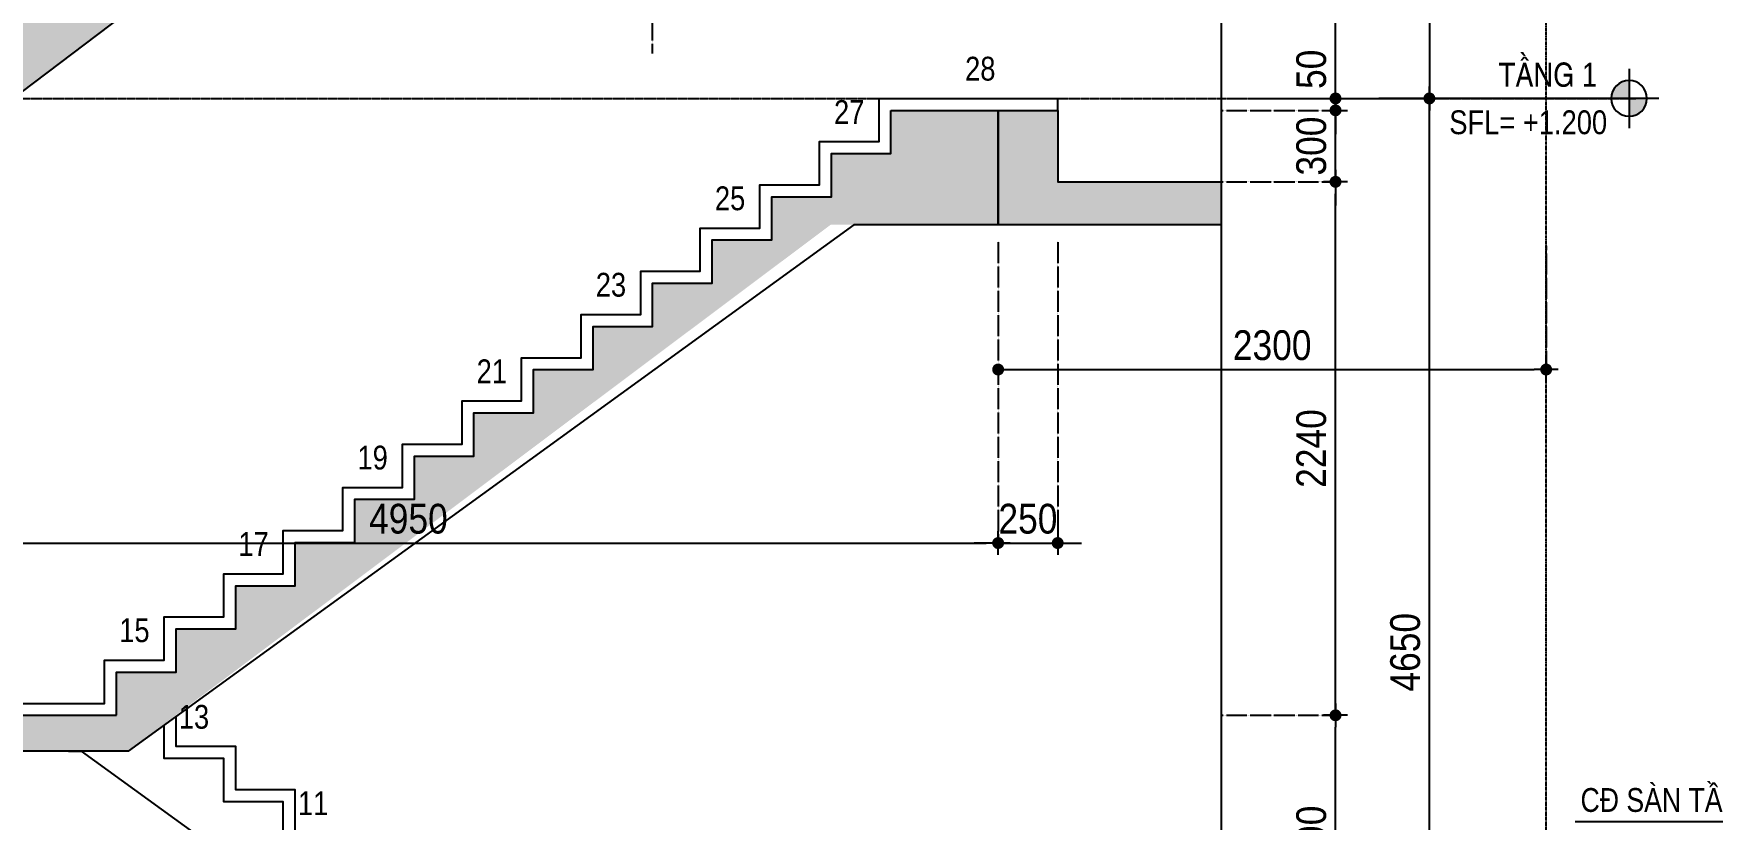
# Model space of a CAD drawing. Header units: millimetres. Extents: x 379264 to 1158416, y -283062 to 356890.
# Drawn here: x 668594 to 675640, y -23535 to -20236 of the extents above; entities that cross this region are included whole.
import ezdxf
from ezdxf.enums import TextEntityAlignment as Align

# ---------------------------------------------------------------- set-up
doc = ezdxf.new("R2010")
doc.units = ezdxf.units.MM
for name, pattern in [('BLOCK A - CHI TIET THANG 1$0$Grid A-F$0$Center101', [13, 10, -1, 1, -1]), ('CENTER', [2, 1.25, -0.25, 0.25, -0.25]), ('HIDDEN5', [2.8375, 1.25, -1.5875])]:
    doc.linetypes.add(name, pattern=pattern)
for name, color, linetype in [('02PM. TEXT B', 4, 'Continuous'), ('04PM. THIN', 7, 'Continuous'), ('11PM. DIM', 2, 'Continuous'), ('12PM. GRID', 8, 'CENTER'), ('13PM. HATCH', 8, 'Continuous'), ('BLOCK A - CHI TIET THANG 1$0$Concrete Line', 6, 'Continuous'), ('BLOCK A - CHI TIET THANG 1$0$Grid Line', 251, 'BLOCK A - CHI TIET THANG 1$0$Grid A-F$0$Center101'), ('BLOCK A - CHI TIET THANG 1$0$Number Step', 94, 'Continuous'), ('mb tang 1 TWA$0$Staircase', 30, 'Continuous')]:
    doc.layers.add(name, color=color, linetype=linetype)
doc.styles.add('[PMDC2013]STYLE', font='arial.ttf', dxfattribs={"width": 0.8})
doc.styles.add('arial', font='arial.ttf', dxfattribs={"width": 0.85})
doc.styles.add('BLOCK A - CHI TIET THANG 1$0$VNI-HelveC', font='VHELVCN_0.TTF')
doc.styles.add('BLOCK A - CHI TIET THANG 1$0$VNI-HelveCB', font='VHELVCB_0.TTF')
doc.dimstyles.new('RHE_50', dxfattribs={"dimscale": 50, "dimtxt": 2.5, "dimasz": 1, "dimexe": 0, "dimexo": 0, "dimgap": 0.75, "dimtad": 1, "dimdec": 0, "dimrnd": 10, "dimzin": 9, "dimdsep": 46, "dimtxsty": 'arial', "dimblk1": 'DOT', "dimblk2": 'DIMDOT', "dimsah": 1, "dimcen": 2, "dimdle": 3, "dimclre": 8, "dimclrt": 51, "dimadec": 0, "dimazin": 0, "dimtfac": 1, "dimtdec": 0, "dimtix": 1, "dimtmove": 2, "dimatfit": 3, "dimldrblk": 'DIMPIJL', "dimfxl": 1, "dimtvp": 1.8, "dimtolj": 1, "dimtzin": 0, "dimarcsym": 0})
pattern_1 = [(82.5, (823467.71, -230829.99), (-107.214405, 100.426047), [0, -115.824, 0, -129.54, 0, -123.825]), (52.5, (823467.7, -230830), (-56.70328, 247.41986), [0, -62.484, 0, -104.394, 0, -40.005]), (12.5, (823401.43, -230896.26), (167.48995, 168.099694), [0, -38.1, 0, -137.16, 0, -179.07]), (2.5, (823401.43, -230896.26), (114.68433, 209.26523), [0, -19.05, 0, -89.916, 0, -102.87])]

# ---------------------------------------------------------------- blocks, each defined once
blk = doc.blocks.new('BLOCK A - CHI TIET THANG 1$0$Number Step')
at = {"color": 0, "linetype": 'ByBlock', "lineweight": -2, "style": 'BLOCK A - CHI TIET THANG 1$0$VNI-HelveCB'}
blk.add_attdef('TEXT', text='', height=2, dxfattribs=at).set_placement((0, 0), align=Align.MIDDLE)
blk = doc.blocks.new('_Dot')
at = {"color": 0, "linetype": 'ByBlock', "lineweight": -2}
blk.add_line((-0.5, 0), (-1, 0), dxfattribs=at)
at = {"color": 0, "linetype": 'ByBlock', "const_width": 0.5}
blk.add_lwpolyline([(-0.25, 0, 1), (0.25, 0, 1)], format="xyb", close=True, dxfattribs=at)
blk = doc.blocks.new('DIMDOT')
for p, q in [((1, 0), (-1, 0)), ((0, -1), (0, 1))]:
    blk.add_line(p, q)
at = {"const_width": 0.5}
blk.add_lwpolyline([(-0.25, 0, 1), (0.25, 0, 1)], format="xyb", close=True, dxfattribs=at)
blk = doc.blocks.new('*D307')
at = {"layer": '11PM. DIM', "color": 0, "lineweight": -2, "transparency": 16777216}
for p, q in [((674058.4, -20508.6), (674058.4, -20458.6)), ((674058.4, -20858.6), (674058.4, -20558.6)), ((674058.4, -20908.6), (674058.4, -20958.6))]:
    blk.add_line(p, q, dxfattribs=at)
at = {"layer": '11PM. DIM', "color": 8, "linetype": 'HIDDEN5', "lineweight": -2, "transparency": 16777216}
for p, q in [((673580.5, -20558.6), (674058.4, -20558.6)), ((673580.5, -20858.6), (674058.4, -20858.6))]:
    blk.add_line(p, q, dxfattribs=at)
at = {"layer": 'Defpoints', "color": 0, "transparency": 16777216}
for p in [(673580.5, -20558.6), (674058.4, -20558.6), (673580.5, -20858.6)]:
    blk.add_point(p, dxfattribs=at)
at = {"layer": '11PM. DIM', "color": 0, "lineweight": -2, "transparency": 16777216, "xscale": 50, "yscale": 50, "zscale": 50}
for name, p, rotation in [('DIMDOT', (674058.4, -20558.6), 270), ('_Dot', (674058.4, -20858.6), 90)]:
    blk.add_blockref(name, p, dxfattribs=dict(at, rotation=rotation))
at = {"layer": '11PM. DIM', "color": 51, "transparency": 16777216, "insert": (673957.1, -20708.6), "char_height": 125, "attachment_point": 5, "rotation": 90, "style": 'arial'}
blk.add_mtext('\\A1;300', dxfattribs=at)
blk = doc.blocks.new('DIMPIJL')
at = {"linetype": 'ByBlock'}
blk.add_solid([(-2.5, 0.42), (-2.5, -0.42), (0, 0)], dxfattribs=at)
blk = doc.blocks.new('*D308')
at = {"layer": '11PM. DIM', "color": 8, "linetype": 'HIDDEN5', "lineweight": -2, "transparency": 16777216}
for p, q in [((673723, -17108.6), (674452.5, -17108.6)), ((673723, -20508.6), (674452.5, -20508.6))]:
    blk.add_line(p, q, dxfattribs=at)
at = {"layer": '11PM. DIM', "color": 0, "lineweight": -2, "transparency": 16777216}
blk.add_line((674452.5, -17158.6), (674452.5, -20458.6), dxfattribs=at)
at = {"layer": 'Defpoints', "color": 0, "transparency": 16777216}
for p in [(673723, -17108.6), (673723, -20508.6), (674452.5, -20508.6)]:
    blk.add_point(p, dxfattribs=at)
at = {"layer": '11PM. DIM', "color": 0, "lineweight": -2, "transparency": 16777216, "xscale": 50, "yscale": 50, "zscale": 50}
for name, p, rotation in [('_Dot', (674452.5, -17108.6), 90), ('DIMDOT', (674452.5, -20508.6), 270)]:
    blk.add_blockref(name, p, dxfattribs=dict(at, rotation=rotation))
at = {"layer": '11PM. DIM', "color": 51, "transparency": 16777216, "insert": (674338.3, -18808.6), "char_height": 125, "attachment_point": 5, "rotation": 90, "style": 'arial'}
blk.add_mtext('\\A1;189 x 18 bậc = 3400', dxfattribs=at)
blk = doc.blocks.new('*D309')
at = {"layer": '11PM. DIM', "color": 8, "linetype": 'HIDDEN5', "lineweight": -2, "transparency": 16777216}
for p, q in [((672640.5, -18103.1), (674058.4, -18103.1)), ((673580.5, -20508.6), (674058.4, -20508.6))]:
    blk.add_line(p, q, dxfattribs=at)
at = {"layer": '11PM. DIM', "color": 0, "lineweight": -2, "transparency": 16777216}
blk.add_line((674058.4, -20458.6), (674058.4, -18153.1), dxfattribs=at)
at = {"layer": 'Defpoints', "color": 0, "transparency": 16777216}
for p in [(672640.5, -18103.1), (674058.4, -18103.1), (673580.5, -20508.6)]:
    blk.add_point(p, dxfattribs=at)
at = {"layer": '11PM. DIM', "color": 0, "lineweight": -2, "transparency": 16777216, "xscale": 50, "yscale": 50, "zscale": 50}
for name, p, rotation in [('DIMDOT', (674058.4, -18103.1), 90), ('_Dot', (674058.4, -20508.6), 270)]:
    blk.add_blockref(name, p, dxfattribs=dict(at, rotation=rotation))
at = {"layer": '11PM. DIM', "color": 51, "transparency": 16777216, "insert": (673957.1, -19305.9), "char_height": 125, "attachment_point": 5, "rotation": 90, "style": 'arial'}
blk.add_mtext('\\A1;2410', dxfattribs=at)
blk = doc.blocks.new('*D311')
at = {"layer": '11PM. DIM', "color": 8, "linetype": 'HIDDEN5', "lineweight": -2, "transparency": 16777216}
for p, q in [((673580.5, -23098.2), (674058.4, -23098.2)), ((673580.5, -24186.6), (674058.4, -24186.6))]:
    blk.add_line(p, q, dxfattribs=at)
at = {"layer": '11PM. DIM', "color": 0, "lineweight": -2, "transparency": 16777216}
blk.add_line((674058.4, -24136.6), (674058.4, -23148.2), dxfattribs=at)
at = {"layer": 'Defpoints', "color": 0, "transparency": 16777216}
for p in [(673580.5, -23098.2), (674058.4, -23098.2), (673580.5, -24186.6)]:
    blk.add_point(p, dxfattribs=at)
at = {"layer": '11PM. DIM', "color": 0, "lineweight": -2, "transparency": 16777216, "xscale": 50, "yscale": 50, "zscale": 50}
for name, p, rotation in [('DIMDOT', (674058.4, -23098.2), 90), ('_Dot', (674058.4, -24186.6), 270)]:
    blk.add_blockref(name, p, dxfattribs=dict(at, rotation=rotation))
at = {"layer": '11PM. DIM', "color": 51, "transparency": 16777216, "insert": (673957.1, -23642.4), "char_height": 125, "attachment_point": 5, "rotation": 90, "style": 'arial'}
blk.add_mtext('\\A1;1090', dxfattribs=at)
blk = doc.blocks.new('*D312')
at = {"layer": '11PM. DIM', "color": 8, "linetype": 'HIDDEN5', "lineweight": -2, "transparency": 16777216}
for p, q in [((673580.5, -20508.6), (674452.5, -20508.6)), ((673580.5, -25158.6), (674452.5, -25158.6))]:
    blk.add_line(p, q, dxfattribs=at)
at = {"layer": '11PM. DIM', "color": 0, "lineweight": -2, "transparency": 16777216}
blk.add_line((674452.5, -25108.6), (674452.5, -20558.6), dxfattribs=at)
at = {"layer": 'Defpoints', "color": 0, "transparency": 16777216}
for p in [(673580.5, -20508.6), (674452.5, -20508.6), (673580.5, -25158.6)]:
    blk.add_point(p, dxfattribs=at)
at = {"layer": '11PM. DIM', "color": 0, "lineweight": -2, "transparency": 16777216, "xscale": 50, "yscale": 50, "zscale": 50}
for name, p, rotation in [('DIMDOT', (674452.5, -20508.6), 90), ('_Dot', (674452.5, -25158.6), 270)]:
    blk.add_blockref(name, p, dxfattribs=dict(at, rotation=rotation))
at = {"layer": '11PM. DIM', "color": 51, "transparency": 16777216, "insert": (674351.2, -22833.6), "char_height": 125, "attachment_point": 5, "rotation": 90, "style": 'arial'}
blk.add_mtext('\\A1;4650', dxfattribs=at)
blk = doc.blocks.new('BLOCK A - CHI TIET THANG 1$0$Level')
at = {"linetype": 'ByBlock'}
h = blk.add_hatch(color=0, dxfattribs=at)
h.paths.add_polyline_path([(0, 1.5), (0, 0), (1.5, 0, 0.414214)])
h.paths.add_polyline_path([(0, 0), (-1.5, 0, 0.414214), (0, -1.5)])
at = {"color": 0, "linetype": 'ByBlock'}
for p, q in [((0, 2.5), (0, -2.5)), ((-2.5, 0), (21, 0))]:
    blk.add_line(p, q, dxfattribs=at)
blk.add_circle((0, 0), 1.5, dxfattribs=at)
at = {"color": 0, "linetype": 'ByBlock', "lineweight": -2, "style": 'BLOCK A - CHI TIET THANG 1$0$VNI-HelveC'}
for tag, p in [('FLOOR', (2.5, 1)), ('LEVEL', (2.5, -3))]:
    blk.add_attdef(tag, p, '', height=2, dxfattribs=at)
blk = doc.blocks.new('*D405')
at = {"layer": '11PM. DIM', "color": 8, "linetype": 'HIDDEN5', "lineweight": -2, "transparency": 16777216}
for p, q in [((672642.5, -21108.6), (672642.5, -22375)), ((667692.5, -23098.2), (667692.5, -22375))]:
    blk.add_line(p, q, dxfattribs=at)
at = {"layer": '11PM. DIM', "color": 0, "lineweight": -2, "transparency": 16777216}
blk.add_line((667742.5, -22375), (672592.5, -22375), dxfattribs=at)
at = {"layer": 'Defpoints', "color": 0, "transparency": 16777216}
for p in [(672642.5, -21108.6), (672642.5, -22375), (667692.5, -23098.2)]:
    blk.add_point(p, dxfattribs=at)
at = {"layer": '11PM. DIM', "color": 0, "lineweight": -2, "transparency": 16777216, "xscale": 50, "yscale": 50, "zscale": 50}
blk.add_blockref('DIMDOT', (672642.5, -22375), dxfattribs=at)
at = {"layer": '11PM. DIM', "color": 0, "lineweight": -2, "transparency": 16777216, "xscale": 50, "yscale": 50, "zscale": 50, "rotation": 180}
blk.add_blockref('_Dot', (667692.5, -22375), dxfattribs=at)
at = {"layer": '11PM. DIM', "color": 51, "transparency": 16777216, "insert": (670167.5, -22273.7), "char_height": 125, "attachment_point": 5, "style": 'arial'}
blk.add_mtext('\\A1;4950', dxfattribs=at)
blk = doc.blocks.new('*D406')
at = {"layer": '11PM. DIM', "color": 8, "linetype": 'HIDDEN5', "lineweight": -2, "transparency": 16777216}
for p, q in [((672642.5, -21108.6), (672642.5, -22375)), ((672892.5, -21108.6), (672892.5, -22375))]:
    blk.add_line(p, q, dxfattribs=at)
at = {"layer": '11PM. DIM', "color": 0, "lineweight": -2, "transparency": 16777216}
for p, q in [((672592.5, -22375), (672542.5, -22375)), ((672642.5, -22375), (672892.5, -22375)), ((672942.5, -22375), (672992.5, -22375))]:
    blk.add_line(p, q, dxfattribs=at)
at = {"layer": 'Defpoints', "color": 0, "transparency": 16777216}
for p in [(672642.5, -21108.6), (672892.5, -21108.6), (672892.5, -22375)]:
    blk.add_point(p, dxfattribs=at)
at = {"layer": '11PM. DIM', "color": 0, "lineweight": -2, "transparency": 16777216, "xscale": 50, "yscale": 50, "zscale": 50, "rotation": 180}
blk.add_blockref('DIMDOT', (672892.5, -22375), dxfattribs=at)
at = {"layer": '11PM. DIM', "color": 0, "lineweight": -2, "transparency": 16777216, "xscale": 50, "yscale": 50, "zscale": 50}
blk.add_blockref('_Dot', (672642.5, -22375), dxfattribs=at)
at = {"layer": '11PM. DIM', "color": 51, "transparency": 16777216, "insert": (672767.5, -22273.7), "char_height": 125, "attachment_point": 5, "style": 'arial'}
blk.add_mtext('\\A1;250', dxfattribs=at)
blk = doc.blocks.new('*D407')
at = {"layer": '11PM. DIM', "color": 8, "linetype": 'HIDDEN5', "lineweight": -2, "transparency": 16777216}
for p, q in [((668191.5, -20319.8), (668191.5, -19770.3)), ((671191.5, -20319.8), (671191.5, -19770.3))]:
    blk.add_line(p, q, dxfattribs=at)
at = {"layer": '11PM. DIM', "color": 0, "lineweight": -2, "transparency": 16777216}
blk.add_line((668241.5, -19770.3), (671141.5, -19770.3), dxfattribs=at)
at = {"layer": 'Defpoints', "color": 0, "transparency": 16777216}
for p in [(671191.5, -19770.3), (668191.5, -20319.8), (671191.5, -20319.8)]:
    blk.add_point(p, dxfattribs=at)
at = {"layer": '11PM. DIM', "color": 0, "lineweight": -2, "transparency": 16777216, "xscale": 50, "yscale": 50, "zscale": 50}
blk.add_blockref('DIMDOT', (671191.5, -19770.3), dxfattribs=at)
at = {"layer": '11PM. DIM', "color": 0, "lineweight": -2, "transparency": 16777216, "xscale": 50, "yscale": 50, "zscale": 50, "rotation": 180}
blk.add_blockref('_Dot', (668191.5, -19770.3), dxfattribs=at)
at = {"layer": '11PM. DIM', "color": 51, "transparency": 16777216, "insert": (669691.5, -19668.9), "char_height": 125, "attachment_point": 5, "style": 'arial'}
blk.add_mtext('\\A1;3000', dxfattribs=at)
blk = doc.blocks.new('*U1034')
at = {"layer": '04PM. THIN'}
for p, q in [((0, 0), (0, 950)), ((-300, 475), (2100, 475)), ((0, 150), (300, 150)), ((300, 150), (0, 0))]:
    blk.add_line(p, q, dxfattribs=at)
at = {"layer": '04PM. THIN', "linetype": 'ByBlock'}
blk.add_line((-475, 0), (475, 0), dxfattribs=at)
at = {"layer": '04PM. THIN'}
blk.add_solid([(0, 0), (0, 150), (-300, 150)], dxfattribs=at)
blk = doc.blocks.new('A$C77DB674E')
at = {"layer": '02PM. TEXT B', "ltscale": 500, "xscale": -1}
blk.add_blockref('*U1034', (99.9, 1997.9), dxfattribs=at)
at = {"layer": '02PM. TEXT B', "ltscale": 500, "style": '[PMDC2013]STYLE', "width": 0.8}
blk.add_text('CĐ SÀN TẦNG', height=250, dxfattribs=at).set_placement((-1943.1, 2702.9, 0), align=Align.MIDDLE_LEFT)
blk = doc.blocks.new('*D419')
at = {"layer": '11PM. DIM', "color": 0, "lineweight": -2, "transparency": 16777216}
for p, q in [((674058.4, -20458.6), (674058.4, -20408.6)), ((674058.4, -20558.6), (674058.4, -20508.6)), ((674058.4, -20608.6), (674058.4, -20658.6))]:
    blk.add_line(p, q, dxfattribs=at)
at = {"layer": '11PM. DIM', "color": 8, "linetype": 'HIDDEN5', "lineweight": -2, "transparency": 16777216}
for p, q in [((673580.5, -20508.6), (674058.4, -20508.6)), ((673580.5, -20558.6), (674058.4, -20558.6))]:
    blk.add_line(p, q, dxfattribs=at)
at = {"layer": 'Defpoints', "color": 0, "transparency": 16777216}
for p in [(673580.5, -20508.6), (673580.5, -20558.6), (674058.4, -20508.6)]:
    blk.add_point(p, dxfattribs=at)
at = {"layer": '11PM. DIM', "color": 0, "lineweight": -2, "transparency": 16777216, "xscale": 50, "yscale": 50, "zscale": 50}
for name, p, rotation in [('DIMDOT', (674058.4, -20508.6), 270), ('_Dot', (674058.4, -20558.6), 90)]:
    blk.add_blockref(name, p, dxfattribs=dict(at, rotation=rotation))
at = {"layer": '11PM. DIM', "color": 51, "transparency": 16777216, "insert": (673957.1, -20386.3), "char_height": 125, "attachment_point": 5, "rotation": 90, "style": 'arial'}
blk.add_mtext('\\A1;50', dxfattribs=at)
blk = doc.blocks.new('*D466')
at = {"layer": '11PM. DIM', "color": 8, "linetype": 'HIDDEN5', "lineweight": -2, "transparency": 16777216}
for p, q in [((673580.5, -20858.6), (674058.4, -20858.6)), ((673580.5, -23098.2), (674058.4, -23098.2))]:
    blk.add_line(p, q, dxfattribs=at)
at = {"layer": '11PM. DIM', "color": 0, "lineweight": -2, "transparency": 16777216}
blk.add_line((674058.4, -23048.2), (674058.4, -20908.6), dxfattribs=at)
at = {"layer": 'Defpoints', "color": 0, "transparency": 16777216}
for p in [(673580.5, -20858.6), (674058.4, -20858.6), (673580.5, -23098.2)]:
    blk.add_point(p, dxfattribs=at)
at = {"layer": '11PM. DIM', "color": 0, "lineweight": -2, "transparency": 16777216, "xscale": 50, "yscale": 50, "zscale": 50}
for name, p, rotation in [('DIMDOT', (674058.4, -20858.6), 90), ('_Dot', (674058.4, -23098.2), 270)]:
    blk.add_blockref(name, p, dxfattribs=dict(at, rotation=rotation))
at = {"layer": '11PM. DIM', "color": 51, "transparency": 16777216, "insert": (673957.1, -21978.4), "char_height": 125, "attachment_point": 5, "rotation": 90, "style": 'arial'}
blk.add_mtext('\\A1;2240', dxfattribs=at)
blk = doc.blocks.new('*D1542')
at = {"layer": '11PM. DIM', "color": 8, "linetype": 'HIDDEN5', "lineweight": -2, "transparency": 16777216}
for p, q in [((672642.5, -21108.6), (672642.5, -21646.6)), ((674942.5, -21127.8), (674942.5, -21646.6))]:
    blk.add_line(p, q, dxfattribs=at)
at = {"layer": '11PM. DIM', "color": 0, "lineweight": -2, "transparency": 16777216}
blk.add_line((672692.5, -21646.6), (674892.5, -21646.6), dxfattribs=at)
at = {"layer": 'Defpoints', "color": 0, "transparency": 16777216}
for p in [(672642.5, -21108.6), (674942.5, -21127.8), (674942.5, -21646.6)]:
    blk.add_point(p, dxfattribs=at)
at = {"layer": '11PM. DIM', "color": 0, "lineweight": -2, "transparency": 16777216, "xscale": 50, "yscale": 50, "zscale": 50, "rotation": 180}
blk.add_blockref('_Dot', (672642.5, -21646.6), dxfattribs=at)
at = {"layer": '11PM. DIM', "color": 0, "lineweight": -2, "transparency": 16777216, "xscale": 50, "yscale": 50, "zscale": 50}
blk.add_blockref('DIMDOT', (674942.5, -21646.6), dxfattribs=at)
at = {"layer": '11PM. DIM', "color": 51, "transparency": 16777216, "insert": (673792.5, -21545.2), "char_height": 125, "attachment_point": 5, "style": 'arial'}
blk.add_mtext('\\A1;2300', dxfattribs=at)

msp = doc.modelspace()

# ---------------------------------------------------------------- hatches: boundary and pattern name
at = {"layer": '13PM. HATCH'}
h = msp.add_hatch(dxfattribs=at)
h.set_pattern_fill('AR-SAND', color=256, scale=3, angle=45, style=0)
h.set_pattern_definition(pattern_1)
h.paths.add_polyline_path([(672840.5, -17808.64), (672640.5, -17808.64), (672640.5, -18103.09), (671191.5, -18103.09), (671191.5, -18291.98), (670941.5, -18291.98), (670941.5, -18480.87), (670691.5, -18480.87), (670691.5, -18669.76), (670441.5, -18669.76), (670441.5, -18858.64), (670191.5, -18858.64), (670191.5, -19047.53), (669941.5, -19047.53), (669941.5, -19236.42), (669691.5, -19236.42), (669691.5, -19425.31), (669441.5, -19425.31), (669441.5, -19614.2), (669191.5, -19614.2), (669191.5, -19803.09), (668941.5, -19803.09), (668941.5, -19991.98), (668691.5, -19991.98), (668691.5, -20180.87), (668441.5, -20180.87), (668441.5, -20369.76), (668191.5, -20369.76), (668191.5, -20558.64), (665062.76, -20558.64), (665062.76, -20808.64), (667941.5, -20808.64), (667941.5, -20958.64), (668191.5, -20958.64), (668191.5, -20746.65), (671491.79, -18253.09), (672641.5, -18253.09), (672641.5, -18308.64), (672840.5, -18308.64)])
h = msp.add_hatch(dxfattribs=at)
h.set_pattern_fill('AR-SAND', color=256, scale=3, angle=45, style=0)
h.set_pattern_definition(pattern_1)
h.paths.add_polyline_path([(672592.5, -20558.64), (672192.5, -20558.64), (672192.5, -20740.04), (671942.5, -20740.04), (671942.5, -20921.43), (671692.5, -20921.43), (671692.5, -21102.83), (671442.5, -21102.83), (671442.5, -21284.23), (671192.5, -21284.23), (671192.5, -21465.62), (670942.5, -21465.62), (670942.5, -21647.02), (670692.5, -21647.02), (670692.5, -21828.41), (670442.5, -21828.41), (670442.5, -22009.81), (670192.5, -22009.81), (670192.5, -22191.2), (669942.5, -22191.2), (669942.5, -22372.6), (669692.5, -22372.6), (669692.5, -22553.99), (669442.5, -22553.99), (669442.5, -22735.39), (669192.5, -22735.39), (669192.5, -22916.78), (668942.5, -22916.78), (668942.5, -23098.18), (667942.5, -23098.18), (667692.5, -23098.18), (667692.5, -23498.18), (667892.5, -23498.18), (667892.5, -23248.18), (668991.18, -23248.18), (671939.9, -21038.64), (672592.5, -21038.64)])
h.paths.add_polyline_path([(673580.54, -21038.64), (673580.54, -20858.64), (672892.5, -20858.64), (672892.5, -20558.64), (672592.5, -20558.64), (672592.5, -21038.64), (672892.5, -21038.64)])

# ---------------------------------------------------------------- linework, layer by layer
at = {"layer": '12PM. GRID', "ltscale": 3}
msp.add_line((674942.5, -29472.52), (674942.5, -5867.99), dxfattribs=at)
at = {"layer": '13PM. HATCH'}
for p, q in [((672142.5, -20508.64), (672925.23, -20508.64)), ((672892.5, -20558.64), (672892.5, -20508.64))]:
    msp.add_line(p, q, dxfattribs=at)
for points in [[(667692.5, -23048.18), (668892.5, -23048.18), (668892.5, -22866.78), (669142.5, -22866.78), (669142.5, -22685.39), (669392.5, -22685.39), (669392.5, -22503.99), (669642.5, -22503.99), (669642.5, -22322.6), (669892.5, -22322.6), (669892.5, -22141.2), (670142.5, -22141.2), (670142.5, -21959.81), (670392.5, -21959.81), (670392.5, -21778.41), (670642.5, -21778.41), (670642.5, -21597.02), (670892.5, -21597.02), (670892.5, -21415.62), (671142.5, -21415.62), (671142.5, -21234.23), (671392.5, -21234.23), (671392.5, -21052.83), (671642.5, -21052.83), (671642.5, -20871.43), (671892.5, -20871.43), (671892.5, -20690.04), (672142.5, -20690.04), (672142.5, -20508.64)], [(670692.5, -24136.55), (670442.5, -24136.55), (670442.5, -23955.16), (670192.5, -23955.16), (670192.5, -23773.76), (669942.5, -23773.76), (669942.5, -23592.37), (669692.5, -23592.37), (669692.5, -23410.97), (669442.5, -23410.97), (669442.5, -23229.57), (669192.5, -23229.57), (669192.5, -23102.11)], [(670692.5, -24186.55), (670392.5, -24186.55), (670392.5, -24005.16), (670142.5, -24005.16), (670142.5, -23823.76), (669892.5, -23823.76), (669892.5, -23642.37), (669642.5, -23642.37), (669642.5, -23460.97), (669392.5, -23460.97), (669392.5, -23279.57), (669142.5, -23279.57), (669142.5, -23138.39)], [(668741.18, -23248.18), (668793.81, -23248.18), (670442.5, -24444.43)]]:
    msp.add_lwpolyline(points, dxfattribs=at)
at = {"layer": 'BLOCK A - CHI TIET THANG 1$0$Concrete Line'}
for p, q in [((671491.79, -18253.09), (668191.5, -20746.65)), ((672642.5, -21038.64), (672642.5, -20558.64))]:
    msp.add_line(p, q, dxfattribs=at)
at = {"layer": 'BLOCK A - CHI TIET THANG 1$0$Concrete Line', "color": 6}
msp.add_line((672642.5, -20558.64), (672642.5, -21038.64), dxfattribs=at)
at = {"layer": 'BLOCK A - CHI TIET THANG 1$0$Concrete Line', "color": 6, "flags": 128}
for points in [[(668942.5, -23098.18), (668942.5, -22916.78), (669192.5, -22916.78), (669192.5, -22735.39), (669442.5, -22735.39), (669442.5, -22553.99), (669692.5, -22553.99), (669692.5, -22372.6), (669942.5, -22372.6), (669942.5, -22191.2), (670192.5, -22191.2), (670192.5, -22009.81), (670442.5, -22009.81), (670442.5, -21828.41), (670692.5, -21828.41), (670692.5, -21647.02), (670942.5, -21647.02), (670942.5, -21465.62), (671192.5, -21465.62), (671192.5, -21284.23), (671442.5, -21284.23), (671442.5, -21102.83), (671692.5, -21102.83), (671692.5, -20921.43), (671942.5, -20921.43), (671942.5, -20740.04), (672192.5, -20740.04), (672192.5, -20558.64)], [(672192.5, -20558.64), (672642.5, -20558.64), (672892.5, -20558.64), (672892.5, -20858.64), (673580.54, -20858.64)], [(673580.54, -21038.64), (672036.37, -21038.64), (668991.18, -23248.18), (667892.5, -23248.18), (667892.5, -23498.18), (667692.5, -23498.18), (667692.5, -23098.18), (667942.5, -23098.18), (668942.5, -23098.18)]]:
    msp.add_lwpolyline(points, dxfattribs=at)
at = {"layer": 'BLOCK A - CHI TIET THANG 1$0$Grid Line'}
msp.add_line((664357.82, -20508.64), (675319.35, -20508.64), dxfattribs=at)
at = {"layer": 'mb tang 1 TWA$0$Staircase', "flags": 128}
msp.add_lwpolyline([(673580.54, -29604.32), (673580.54, -16252.95), (673307.13, -16252.95), (673853.95, -15979.54), (673580.54, -15979.54), (673580.54, -6383.7)], dxfattribs=at)

# ---------------------------------------------------------------- block references
at = {"layer": '02PM. TEXT B'}
ref = msp.add_blockref('BLOCK A - CHI TIET THANG 1$0$Level', (675290.54, -20508.64), dxfattribs=dict(at, xscale=-50, yscale=50, zscale=50))
ref.add_attrib('LEVEL', 'SFL= +1.200', dxfattribs={"layer": '0', "color": 0, "linetype": 'ByBlock', "lineweight": -2, "height": 100, "style": 'BLOCK A - CHI TIET THANG 1$0$VNI-HelveC'}).set_placement((674535.94, -20608.64), align=Align.MIDDLE_LEFT)
ref.add_attrib('FLOOR', 'TAÀNG 1', dxfattribs={"layer": '0', "color": 0, "linetype": 'ByBlock', "lineweight": -2, "height": 100, "style": 'BLOCK A - CHI TIET THANG 1$0$VNI-HelveC'}).set_placement((674743.67, -20408.64), align=Align.MIDDLE_LEFT)
at = {"layer": '11PM. DIM', "xscale": 0.4, "yscale": 0.4, "zscale": 0.4}
msp.add_blockref('A$C77DB674E', (675863.97, -24534.86), dxfattribs=at)
at = {"layer": 'BLOCK A - CHI TIET THANG 1$0$Number Step'}
ref = msp.add_blockref('BLOCK A - CHI TIET THANG 1$0$Number Step', (672567.5, -20383.64), dxfattribs=dict(at, xscale=-50, yscale=50, zscale=50))
ref.add_attrib('TEXT', '28', dxfattribs={"layer": '0', "color": 0, "linetype": 'ByBlock', "lineweight": -2, "height": 100, "style": 'BLOCK A - CHI TIET THANG 1$0$VNI-HelveCB'}).set_placement((672567.5, -20383.64), align=Align.MIDDLE)
ref = msp.add_blockref('BLOCK A - CHI TIET THANG 1$0$Number Step', (672017.5, -20565.04), dxfattribs=dict(at, xscale=-50, yscale=50, zscale=50))
ref.add_attrib('TEXT', '27', dxfattribs={"layer": '0', "color": 0, "linetype": 'ByBlock', "lineweight": -2, "height": 100, "style": 'BLOCK A - CHI TIET THANG 1$0$VNI-HelveCB'}).set_placement((672017.5, -20565.04), align=Align.MIDDLE)
ref = msp.add_blockref('BLOCK A - CHI TIET THANG 1$0$Number Step', (671517.5, -20927.83), dxfattribs=dict(at, xscale=-50, yscale=50, zscale=50))
ref.add_attrib('TEXT', '25', dxfattribs={"layer": '0', "color": 0, "linetype": 'ByBlock', "lineweight": -2, "height": 100, "style": 'BLOCK A - CHI TIET THANG 1$0$VNI-HelveCB'}).set_placement((671517.5, -20927.83), align=Align.MIDDLE)
ref = msp.add_blockref('BLOCK A - CHI TIET THANG 1$0$Number Step', (671017.5, -21290.62), dxfattribs=dict(at, xscale=-50, yscale=50, zscale=50))
ref.add_attrib('TEXT', '23', dxfattribs={"layer": '0', "color": 0, "linetype": 'ByBlock', "lineweight": -2, "height": 100, "style": 'BLOCK A - CHI TIET THANG 1$0$VNI-HelveCB'}).set_placement((671017.5, -21290.62), align=Align.MIDDLE)
ref = msp.add_blockref('BLOCK A - CHI TIET THANG 1$0$Number Step', (670517.5, -21653.41), dxfattribs=dict(at, xscale=-50, yscale=50, zscale=50))
ref.add_attrib('TEXT', '21', dxfattribs={"layer": '0', "color": 0, "linetype": 'ByBlock', "lineweight": -2, "height": 100, "style": 'BLOCK A - CHI TIET THANG 1$0$VNI-HelveCB'}).set_placement((670517.5, -21653.41), align=Align.MIDDLE)
ref = msp.add_blockref('BLOCK A - CHI TIET THANG 1$0$Number Step', (670017.5, -22016.2), dxfattribs=dict(at, xscale=-50, yscale=50, zscale=50))
ref.add_attrib('TEXT', '19', dxfattribs={"layer": '0', "color": 0, "linetype": 'ByBlock', "lineweight": -2, "height": 100, "style": 'BLOCK A - CHI TIET THANG 1$0$VNI-HelveCB'}).set_placement((670017.5, -22016.2), align=Align.MIDDLE)
ref = msp.add_blockref('BLOCK A - CHI TIET THANG 1$0$Number Step', (669517.5, -22378.99), dxfattribs=dict(at, xscale=-50, yscale=50, zscale=50))
ref.add_attrib('TEXT', '17', dxfattribs={"layer": '0', "color": 0, "linetype": 'ByBlock', "lineweight": -2, "height": 100, "style": 'BLOCK A - CHI TIET THANG 1$0$VNI-HelveCB'}).set_placement((669517.5, -22378.99), align=Align.MIDDLE)
ref = msp.add_blockref('BLOCK A - CHI TIET THANG 1$0$Number Step', (669017.5, -22741.78), dxfattribs=dict(at, xscale=-50, yscale=50, zscale=50))
ref.add_attrib('TEXT', '15', dxfattribs={"layer": '0', "color": 0, "linetype": 'ByBlock', "lineweight": -2, "height": 100, "style": 'BLOCK A - CHI TIET THANG 1$0$VNI-HelveCB'}).set_placement((669017.5, -22741.78), align=Align.MIDDLE)
ref = msp.add_blockref('BLOCK A - CHI TIET THANG 1$0$Number Step', (669267.5, -23104.57), dxfattribs=dict(at, xscale=-50, yscale=50, zscale=50))
ref.add_attrib('TEXT', '13', dxfattribs={"layer": '0', "color": 0, "linetype": 'ByBlock', "lineweight": -2, "height": 100, "style": 'BLOCK A - CHI TIET THANG 1$0$VNI-HelveCB'}).set_placement((669267.5, -23104.57), align=Align.MIDDLE)
ref = msp.add_blockref('BLOCK A - CHI TIET THANG 1$0$Number Step', (669767.5, -23467.37), dxfattribs=dict(at, xscale=-50, yscale=50, zscale=50))
ref.add_attrib('TEXT', '11', dxfattribs={"layer": '0', "color": 0, "linetype": 'ByBlock', "lineweight": -2, "height": 100, "style": 'BLOCK A - CHI TIET THANG 1$0$VNI-HelveCB'}).set_placement((669767.5, -23467.37), align=Align.MIDDLE)

# ---------------------------------------------------------------- dimensions: what is measured, and where the dimension line sits
at = {"layer": '11PM. DIM'}
dim = msp.add_linear_dim(base=(674452.55, -20508.64), p1=(673722.96, -17108.64), p2=(673722.96, -20508.64), angle=90, text='189 x 18 bậc = <>', dimstyle='RHE_50', dxfattribs=at)
dim.commit()
dim.dimension.update_dxf_attribs({"geometry": '*D308', "text_midpoint": (674338.35, -18808.64)})
for base, p1, p2, picture, middle in [((674058.42, -18103.09), (673580.54, -20508.64), (672640.5, -18103.09), '*D309', (673957.1, -19305.87)), ((674452.55, -20508.6), (673580.54, -25158.64), (673580.54, -20508.6), '*D312', (674351.23, -22833.62)), ((674058.42, -20558.64), (673580.54, -20858.64), (673580.54, -20558.64), '*D307', (673957.06, -20708.64)), ((674058.42, -20858.64), (673580.54, -23098.18), (673580.54, -20858.64), '*D466', (673957.1, -21978.41)), ((674058.42, -23098.18), (673580.54, -24186.55), (673580.54, -23098.18), '*D311', (673957.1, -23642.37))]:
    dim = msp.add_linear_dim(base=base, p1=p1, p2=p2, angle=90, dimstyle='RHE_50', dxfattribs=at)
    dim.commit()
    dim.dimension.update_dxf_attribs({"geometry": picture, "text_midpoint": middle})
for base, p1, p2, picture, middle in [((671191.5, -19770.29), (668191.5, -20319.76), (671191.5, -20319.76), '*D407', (669691.5, -19668.92)), ((672642.5, -22375.03), (667692.5, -23098.18), (672642.5, -21108.64), '*D405', (670167.5, -22273.71)), ((672892.5, -22375.03), (672642.5, -21108.64), (672892.5, -21108.64), '*D406', (672767.5, -22273.71)), ((674942.5, -21646.58), (672642.5, -21108.64), (674942.5, -21127.8), '*D1542', (673792.5, -21545.22))]:
    dim = msp.add_linear_dim(base=base, p1=p1, p2=p2, dimstyle='RHE_50', dxfattribs=at)
    dim.commit()
    dim.dimension.update_dxf_attribs({"geometry": picture, "text_midpoint": middle})
dim = msp.add_linear_dim(base=(674058.42, -20508.6), p1=(673580.54, -20558.64), p2=(673580.54, -20508.6), angle=90, dimstyle='RHE_50', dxfattribs=at)
dim.commit()
dim.dimension.update_dxf_attribs({"geometry": '*D419', "text_midpoint": (673957.1, -20386.28), "dimtype": 160})

doc.saveas('drawing.dxf')
